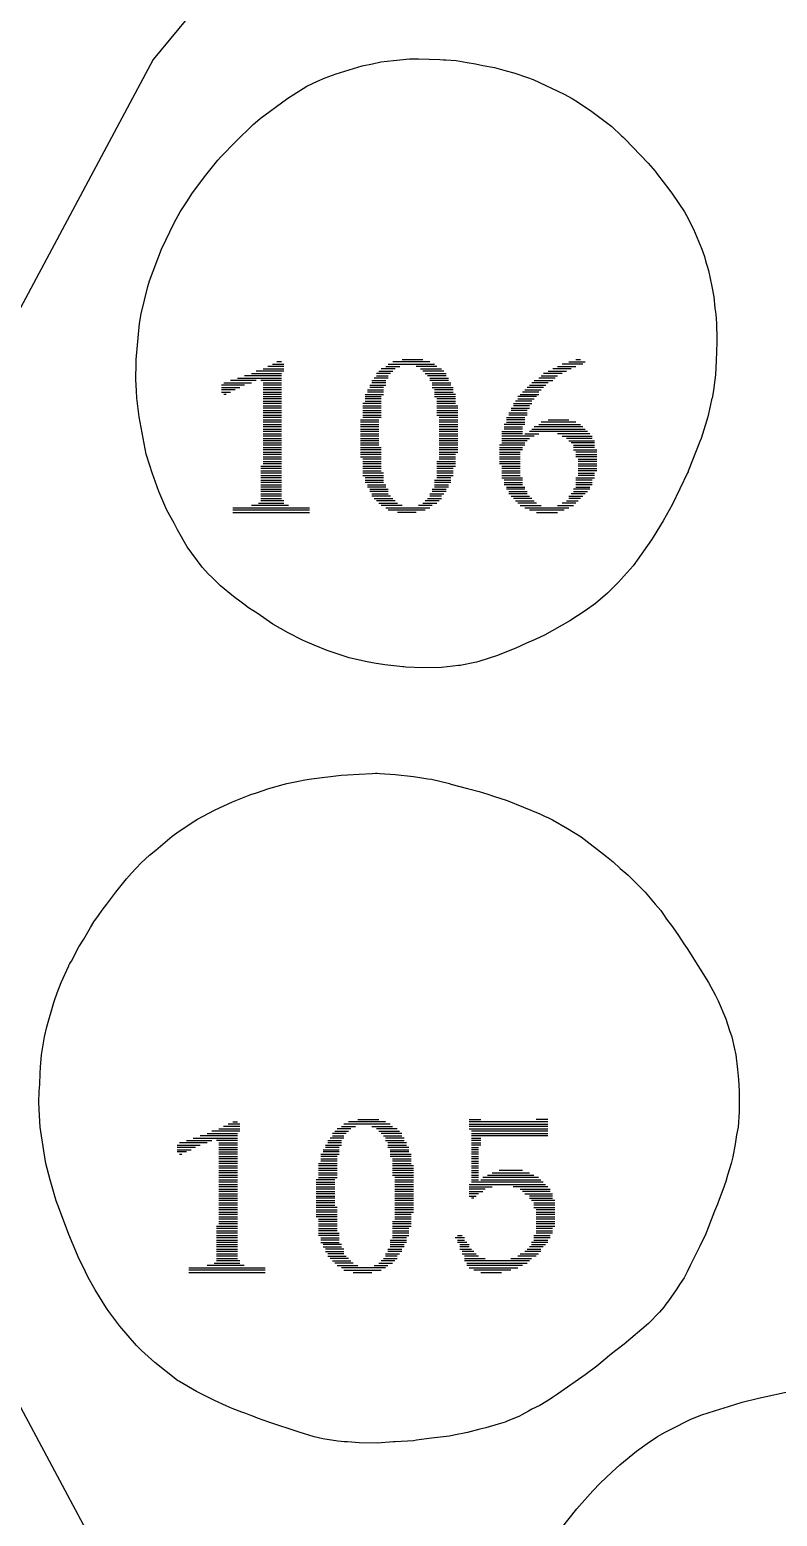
# Model space of a CAD drawing. Header units: metres. Extents: x 4 to 195, y 3 to 197.
# Drawn here: x 42.7 to 75, y 67.8 to 131.9 of the extents above; entities that cross this region are included whole.
import ezdxf

# ---------------------------------------------------------------- set-up
doc = ezdxf.new("R2010")
doc.units = ezdxf.units.M

msp = doc.modelspace()

# ---------------------------------------------------------------- linework, layer by layer
for p, q in [((55.778, 140.026), (48.068, 130.631)), ((48.068, 130.631), (42.339, 119.912)), ((55.959, 130.021), (57.084, 130.369)), ((57.084, 130.369), (57.522, 130.45)), ((57.522, 130.45), (57.887, 130.53)), ((57.887, 130.53), (58.429, 130.6)), ((58.429, 130.6), (59.124, 130.66)), ((59.124, 130.66), (59.507, 130.672)), ((59.507, 130.672), (60.438, 130.636)), ((60.438, 130.636), (60.591, 130.627)), ((60.591, 130.627), (60.698, 130.616)), ((60.698, 130.616), (61.142, 130.593)), ((61.142, 130.593), (61.61, 130.509)), ((61.61, 130.509), (61.966, 130.45)), ((61.966, 130.45), (62.289, 130.383)), ((62.289, 130.383), (62.792, 130.289)), ((62.792, 130.289), (63.295, 130.146)), ((54.701, 129.481), (55.161, 129.695)), ((55.161, 129.695), (55.491, 129.842)), ((55.491, 129.842), (55.959, 130.021)), ((63.295, 130.146), (63.623, 130.061)), ((63.623, 130.061), (64.212, 129.854)), ((64.212, 129.854), (64.457, 129.773)), ((64.457, 129.773), (65.805, 129.133)), ((53.81, 128.917), (53.92, 128.991)), ((53.92, 128.991), (54.109, 129.104)), ((54.109, 129.104), (54.701, 129.481)), ((65.805, 129.133), (66.144, 128.947)), ((52.679, 128.085), (53.81, 128.917)), ((66.144, 128.947), (66.415, 128.775)), ((66.415, 128.775), (66.992, 128.387)), ((66.992, 128.387), (67.857, 127.743)), ((51.618, 127.087), (52.371, 127.827)), ((52.371, 127.827), (52.662, 128.07)), ((52.662, 128.07), (52.679, 128.085)), ((67.857, 127.743), (68.273, 127.338)), ((50.992, 126.45), (51.618, 127.087)), ((68.273, 127.338), (68.338, 127.28)), ((68.338, 127.28), (68.411, 127.21)), ((68.411, 127.21), (69.423, 126.162)), ((50.856, 126.292), (50.992, 126.45)), ((50.331, 125.641), (50.856, 126.292)), ((69.423, 126.162), (69.719, 125.81)), ((69.719, 125.81), (69.83, 125.672)), ((49.732, 124.831), (50.148, 125.4)), ((50.148, 125.4), (50.331, 125.641)), ((69.83, 125.672), (70.313, 125.037)), ((49.228, 124.062), (49.538, 124.541)), ((49.538, 124.541), (49.732, 124.831)), ((70.313, 125.037), (70.473, 124.816)), ((70.473, 124.816), (70.985, 124.062)), ((48.97, 123.586), (49.228, 124.062)), ((70.985, 124.062), (71.075, 123.906)), ((71.075, 123.906), (71.376, 123.313)), ((48.421, 122.456), (48.97, 123.586)), ((71.376, 123.313), (71.737, 122.453)), ((47.901, 121.077), (48.421, 122.456)), ((71.737, 122.453), (71.854, 122.138)), ((71.854, 122.138), (71.901, 121.941)), ((71.901, 121.941), (72.024, 121.525)), ((72.024, 121.525), (72.173, 120.844)), ((47.541, 119.657), (47.831, 120.844)), ((47.831, 120.844), (47.901, 121.077)), ((72.173, 120.844), (72.263, 120.385)), ((72.263, 120.385), (72.306, 119.905)), ((47.475, 119.235), (47.541, 119.657)), ((72.306, 119.905), (72.342, 119.642)), ((72.342, 119.642), (72.375, 119.235)), ((47.322, 117.685), (47.475, 119.235)), ((72.375, 119.235), (72.383, 118.566)), ((72.39, 118.43), (72.359, 117.626)), ((72.383, 118.566), (72.385, 118.506)), ((72.385, 118.506), (72.39, 118.43)), ((47.313, 116.821), (47.324, 117.531)), ((47.324, 117.531), (47.322, 117.685)), ((53.206, 117.482), (53.706, 117.482)), ((53.606, 117.582), (53.406, 117.582)), ((58.206, 117.482), (60.206, 117.482)), ((60.006, 117.582), (58.406, 117.582)), ((58.806, 117.682), (59.706, 117.682)), ((66.606, 117.482), (65.706, 117.482)), ((66.006, 117.582), (66.706, 117.582)), ((66.306, 117.682), (66.506, 117.682)), ((72.359, 117.626), (72.326, 117.028)), ((47.34, 116.335), (47.313, 116.821)), ((51.706, 116.882), (53.606, 116.882)), ((53.606, 116.982), (52.006, 116.982)), ((52.306, 117.082), (53.606, 117.082)), ((53.706, 117.182), (52.506, 117.182)), ((52.806, 117.282), (53.706, 117.282)), ((53.706, 117.382), (53.006, 117.382)), ((58.206, 116.882), (57.606, 116.882)), ((58.306, 117.082), (57.706, 117.082)), ((57.706, 116.982), (58.206, 116.982)), ((57.806, 117.182), (58.406, 117.182)), ((58.506, 117.282), (57.906, 117.282)), ((58.106, 117.382), (58.706, 117.382)), ((60.306, 117.382), (59.406, 117.382)), ((59.606, 117.282), (60.506, 117.282)), ((60.606, 117.182), (59.706, 117.182)), ((59.806, 117.082), (60.706, 117.082)), ((60.706, 116.982), (59.906, 116.982)), ((60.006, 116.882), (60.806, 116.882)), ((65.406, 116.882), (64.706, 116.882)), ((64.806, 116.982), (65.506, 116.982)), ((65.706, 117.082), (64.906, 117.082)), ((65.106, 117.182), (65.906, 117.182)), ((66.106, 117.282), (65.306, 117.282)), ((65.506, 117.382), (66.306, 117.382)), ((72.326, 117.028), (72.266, 116.596)), ((47.352, 116.017), (47.34, 116.335)), ((52.006, 116.582), (51.006, 116.582)), ((51.006, 116.482), (51.806, 116.482)), ((51.606, 116.382), (51.006, 116.382)), ((51.006, 116.282), (51.406, 116.282)), ((51.106, 116.682), (52.306, 116.682)), ((51.206, 116.182), (51.106, 116.182)), ((52.506, 116.782), (51.406, 116.782)), ((53.606, 116.782), (52.706, 116.782)), ((52.806, 116.682), (53.606, 116.682)), ((53.606, 116.582), (52.806, 116.582)), ((52.806, 116.482), (53.606, 116.482)), ((53.606, 116.382), (52.806, 116.382)), ((52.806, 116.282), (53.606, 116.282)), ((53.606, 116.182), (52.806, 116.182)), ((57.206, 116.182), (58.006, 116.182)), ((57.306, 116.382), (58.006, 116.382)), ((58.006, 116.282), (57.306, 116.282)), ((57.406, 116.582), (58.106, 116.582)), ((58.006, 116.482), (57.406, 116.482)), ((57.506, 116.782), (58.106, 116.782)), ((58.106, 116.682), (57.506, 116.682)), ((60.806, 116.782), (60.006, 116.782)), ((60.106, 116.682), (60.906, 116.682)), ((60.906, 116.582), (60.106, 116.582)), ((60.106, 116.482), (61.006, 116.482)), ((61.006, 116.382), (60.206, 116.382)), ((60.206, 116.282), (61.006, 116.282)), ((61.106, 116.182), (60.206, 116.182)), ((63.906, 116.182), (64.706, 116.182)), ((64.706, 116.282), (64.006, 116.282)), ((64.106, 116.382), (64.806, 116.382)), ((64.906, 116.482), (64.206, 116.482)), ((64.306, 116.582), (65.006, 116.582)), ((65.106, 116.682), (64.406, 116.682)), ((64.506, 116.782), (65.306, 116.782)), ((72.238, 116.355), (72.179, 116.017)), ((72.266, 116.596), (72.238, 116.355)), ((47.458, 115.212), (47.352, 116.017)), ((52.806, 116.082), (53.606, 116.082)), ((53.606, 115.982), (52.806, 115.982)), ((52.806, 115.882), (53.606, 115.882)), ((53.606, 115.782), (52.806, 115.782)), ((52.806, 115.682), (53.606, 115.682)), ((53.606, 115.582), (52.806, 115.582)), ((57.906, 115.782), (57.106, 115.782)), ((57.106, 115.682), (57.906, 115.682)), ((57.906, 115.582), (57.106, 115.582)), ((57.206, 116.082), (57.906, 116.082)), ((57.906, 115.982), (57.206, 115.982)), ((57.206, 115.882), (57.906, 115.882)), ((60.206, 116.082), (61.106, 116.082)), ((61.106, 115.982), (60.306, 115.982)), ((60.306, 115.882), (61.106, 115.882)), ((61.106, 115.782), (60.306, 115.782)), ((60.306, 115.682), (61.206, 115.682)), ((61.206, 115.582), (60.306, 115.582)), ((63.506, 115.582), (64.306, 115.582)), ((63.606, 115.782), (64.406, 115.782)), ((64.306, 115.682), (63.606, 115.682)), ((64.406, 115.882), (63.706, 115.882)), ((64.606, 116.082), (63.806, 116.082)), ((63.806, 115.982), (64.506, 115.982)), ((72.099, 115.669), (71.994, 115.212)), ((72.17, 116.017), (72.099, 115.669)), ((72.179, 116.017), (72.17, 116.017)), ((47.765, 113.603), (47.458, 115.212)), ((52.806, 115.482), (53.606, 115.482)), ((53.606, 115.382), (52.806, 115.382)), ((52.806, 115.282), (53.606, 115.282)), ((53.606, 115.182), (52.806, 115.182)), ((52.806, 115.082), (53.606, 115.082)), ((53.606, 114.982), (52.806, 114.982)), ((52.806, 114.882), (53.606, 114.882)), ((57.006, 115.082), (57.806, 115.082)), ((57.806, 114.982), (57.006, 114.982)), ((57.006, 114.882), (57.806, 114.882)), ((57.106, 115.482), (57.906, 115.482)), ((57.906, 115.382), (57.106, 115.382)), ((57.106, 115.282), (57.906, 115.282)), ((57.906, 115.182), (57.106, 115.182)), ((60.306, 115.482), (61.206, 115.482)), ((61.206, 115.382), (60.306, 115.382)), ((60.306, 115.282), (61.206, 115.282)), ((61.206, 115.182), (60.406, 115.182)), ((60.406, 115.082), (61.206, 115.082)), ((61.206, 114.982), (60.406, 114.982)), ((60.406, 114.882), (61.206, 114.882)), ((64.106, 114.882), (63.206, 114.882)), ((63.306, 115.182), (64.106, 115.182)), ((64.106, 115.082), (63.306, 115.082)), ((63.306, 114.982), (64.106, 114.982)), ((63.406, 115.382), (64.206, 115.382)), ((64.206, 115.282), (63.406, 115.282)), ((64.206, 115.482), (63.506, 115.482)), ((64.706, 114.882), (66.506, 114.882)), ((66.306, 114.982), (64.806, 114.982)), ((65.106, 115.082), (66.006, 115.082)), ((71.994, 115.212), (71.712, 114.274)), ((53.606, 114.782), (52.806, 114.782)), ((52.806, 114.682), (53.606, 114.682)), ((53.606, 114.582), (52.806, 114.582)), ((52.806, 114.482), (53.606, 114.482)), ((53.606, 114.382), (52.806, 114.382)), ((52.806, 114.282), (53.606, 114.282)), ((57.806, 114.782), (57.006, 114.782)), ((57.006, 114.682), (57.806, 114.682)), ((57.806, 114.582), (57.006, 114.582)), ((57.006, 114.482), (57.806, 114.482)), ((57.806, 114.382), (57.006, 114.382)), ((57.006, 114.282), (57.806, 114.282)), ((61.206, 114.782), (60.406, 114.782)), ((60.406, 114.682), (61.206, 114.682)), ((61.206, 114.582), (60.406, 114.582)), ((60.406, 114.482), (61.206, 114.482)), ((61.206, 114.382), (60.406, 114.382)), ((60.406, 114.282), (61.206, 114.282)), ((63.106, 114.582), (64.006, 114.582)), ((64.006, 114.482), (63.106, 114.482)), ((64.506, 114.382), (63.106, 114.382)), ((63.106, 114.282), (64.306, 114.282)), ((63.206, 114.782), (64.006, 114.782)), ((64.006, 114.682), (63.206, 114.682)), ((64.106, 114.482), (64.706, 114.482)), ((66.806, 114.582), (64.306, 114.582)), ((64.406, 114.682), (66.706, 114.682)), ((66.606, 114.782), (64.506, 114.782)), ((66.906, 114.482), (65.506, 114.482)), ((65.706, 114.382), (67.006, 114.382)), ((67.006, 114.282), (65.906, 114.282)), ((71.712, 114.274), (71.655, 114.14)), ((47.926, 113.108), (47.765, 113.603)), ((53.606, 114.182), (52.806, 114.182)), ((52.806, 114.082), (53.606, 114.082)), ((53.606, 113.982), (52.806, 113.982)), ((52.806, 113.882), (53.606, 113.882)), ((53.606, 113.782), (52.806, 113.782)), ((52.806, 113.682), (53.606, 113.682)), ((53.606, 113.582), (52.806, 113.582)), ((57.806, 114.182), (57.006, 114.182)), ((57.006, 114.082), (57.806, 114.082)), ((57.806, 113.982), (57.006, 113.982)), ((57.006, 113.882), (57.906, 113.882)), ((57.906, 113.782), (57.006, 113.782)), ((57.006, 113.682), (57.906, 113.682)), ((57.906, 113.582), (57.006, 113.582)), ((61.206, 114.182), (60.406, 114.182)), ((60.406, 114.082), (61.206, 114.082)), ((61.206, 113.982), (60.406, 113.982)), ((60.406, 113.882), (61.206, 113.882)), ((61.206, 113.782), (60.406, 113.782)), ((60.406, 113.682), (61.206, 113.682)), ((61.106, 113.582), (60.406, 113.582)), ((64.106, 113.982), (63.006, 113.982)), ((63.006, 113.882), (64.006, 113.882)), ((64.006, 113.782), (63.006, 113.782)), ((63.006, 113.682), (63.906, 113.682)), ((63.906, 113.582), (63.006, 113.582)), ((64.206, 114.182), (63.106, 114.182)), ((63.106, 114.082), (64.106, 114.082)), ((66.006, 114.182), (67.106, 114.182)), ((67.106, 114.082), (66.106, 114.082)), ((66.206, 113.982), (67.106, 113.982)), ((67.106, 113.882), (66.206, 113.882)), ((66.206, 113.782), (67.206, 113.782)), ((67.206, 113.682), (66.306, 113.682)), ((66.306, 113.582), (67.206, 113.582)), ((71.655, 114.14), (71.156, 112.859)), ((48.022, 112.799), (47.926, 113.108)), ((52.706, 113.082), (53.606, 113.082)), ((53.606, 112.982), (52.706, 112.982)), ((52.806, 113.482), (53.606, 113.482)), ((53.606, 113.382), (52.806, 113.382)), ((52.806, 113.282), (53.606, 113.282)), ((53.606, 113.182), (52.806, 113.182)), ((57.006, 113.482), (57.906, 113.482)), ((57.906, 113.382), (57.106, 113.382)), ((57.106, 113.282), (57.906, 113.282)), ((57.906, 113.182), (57.106, 113.182)), ((57.106, 113.082), (57.906, 113.082)), ((57.906, 112.982), (57.106, 112.982)), ((60.306, 113.282), (61.106, 113.282)), ((61.106, 113.182), (60.306, 113.182)), ((60.306, 113.082), (61.106, 113.082)), ((61.006, 112.982), (60.306, 112.982)), ((60.406, 113.482), (61.106, 113.482)), ((61.106, 113.382), (60.406, 113.382)), ((63.006, 113.482), (63.906, 113.482)), ((63.906, 113.382), (63.006, 113.382)), ((63.006, 113.282), (63.906, 113.282)), ((63.906, 113.182), (63.006, 113.182)), ((63.106, 113.082), (63.906, 113.082)), ((63.906, 112.982), (63.106, 112.982)), ((67.206, 113.482), (66.306, 113.482)), ((66.406, 113.382), (67.206, 113.382)), ((67.206, 113.282), (66.406, 113.282)), ((66.406, 113.182), (67.206, 113.182)), ((67.206, 113.082), (66.406, 113.082)), ((66.406, 112.982), (67.206, 112.982)), ((48.308, 111.994), (48.022, 112.799)), ((52.706, 112.882), (53.606, 112.882)), ((53.606, 112.782), (52.706, 112.782)), ((52.706, 112.682), (53.606, 112.682)), ((53.606, 112.582), (52.706, 112.582)), ((52.706, 112.482), (53.606, 112.482)), ((53.606, 112.382), (52.706, 112.382)), ((57.106, 112.882), (57.906, 112.882)), ((58.006, 112.782), (57.106, 112.782)), ((57.106, 112.682), (58.006, 112.682)), ((58.006, 112.582), (57.206, 112.582)), ((57.206, 112.482), (58.006, 112.482)), ((58.006, 112.382), (57.206, 112.382)), ((60.206, 112.482), (60.906, 112.482)), ((60.906, 112.382), (60.206, 112.382)), ((60.306, 112.882), (61.006, 112.882)), ((61.006, 112.782), (60.306, 112.782)), ((60.306, 112.682), (61.006, 112.682)), ((60.906, 112.582), (60.306, 112.582)), ((63.106, 112.882), (63.906, 112.882)), ((63.906, 112.782), (63.106, 112.782)), ((63.106, 112.682), (63.906, 112.682)), ((63.106, 112.582), (64.006, 112.582)), ((64.006, 112.482), (63.206, 112.482)), ((63.206, 112.382), (64.006, 112.382)), ((66.306, 112.582), (67.106, 112.582)), ((67.006, 112.482), (66.306, 112.482)), ((66.306, 112.382), (67.006, 112.382)), ((67.206, 112.882), (66.406, 112.882)), ((66.406, 112.782), (67.106, 112.782)), ((67.106, 112.682), (66.406, 112.682)), ((71.127, 112.789), (70.457, 111.41)), ((71.148, 112.836), (71.127, 112.789)), ((71.156, 112.859), (71.148, 112.836)), ((48.657, 111.189), (48.308, 111.994)), ((52.706, 112.282), (53.606, 112.282)), ((53.606, 112.182), (52.706, 112.182)), ((52.706, 112.082), (53.606, 112.082)), ((53.606, 111.982), (52.706, 111.982)), ((52.706, 111.882), (53.606, 111.882)), ((53.606, 111.782), (52.706, 111.782)), ((52.706, 111.682), (53.606, 111.682)), ((57.306, 112.282), (58.106, 112.282)), ((58.106, 112.182), (57.306, 112.182)), ((57.406, 112.082), (58.206, 112.082)), ((58.206, 111.982), (57.406, 111.982)), ((57.506, 111.882), (58.206, 111.882)), ((58.306, 111.782), (57.506, 111.782)), ((57.606, 111.682), (58.406, 111.682)), ((59.906, 111.682), (60.506, 111.682)), ((60.006, 111.882), (60.606, 111.882)), ((60.506, 111.782), (60.006, 111.782)), ((60.106, 112.082), (60.706, 112.082)), ((60.706, 111.982), (60.106, 111.982)), ((60.206, 112.282), (60.806, 112.282)), ((60.806, 112.182), (60.206, 112.182)), ((64.006, 112.282), (63.206, 112.282)), ((63.306, 112.182), (64.106, 112.182)), ((64.106, 112.082), (63.306, 112.082)), ((63.406, 111.982), (64.206, 111.982)), ((64.206, 111.882), (63.406, 111.882)), ((63.506, 111.782), (64.306, 111.782)), ((64.406, 111.682), (63.606, 111.682)), ((66.006, 111.782), (66.606, 111.782)), ((66.506, 111.682), (66.006, 111.682)), ((66.706, 111.882), (66.106, 111.882)), ((66.906, 112.082), (66.206, 112.082)), ((66.206, 111.982), (66.806, 111.982)), ((67.006, 112.282), (66.306, 112.282)), ((66.306, 112.182), (66.906, 112.182)), ((48.969, 110.617), (48.657, 111.189)), ((51.506, 111.282), (54.806, 111.282)), ((54.806, 111.182), (51.506, 111.182)), ((51.506, 111.082), (54.806, 111.082)), ((53.906, 111.382), (52.306, 111.382)), ((52.606, 111.482), (53.706, 111.482)), ((53.706, 111.582), (52.706, 111.582)), ((58.506, 111.582), (57.706, 111.582)), ((57.806, 111.482), (58.606, 111.482)), ((58.806, 111.382), (57.906, 111.382)), ((58.106, 111.282), (60.006, 111.282)), ((59.806, 111.182), (58.206, 111.182)), ((59.406, 111.082), (58.606, 111.082)), ((60.106, 111.382), (59.506, 111.382)), ((59.706, 111.482), (60.306, 111.482)), ((60.406, 111.582), (59.806, 111.582)), ((63.706, 111.582), (64.506, 111.582)), ((64.606, 111.482), (63.806, 111.482)), ((63.906, 111.382), (64.806, 111.382)), ((64.106, 111.282), (66.006, 111.282)), ((65.806, 111.182), (64.306, 111.182)), ((64.606, 111.082), (65.506, 111.082)), ((65.506, 111.382), (66.206, 111.382)), ((66.306, 111.482), (65.706, 111.482)), ((65.906, 111.582), (66.406, 111.582)), ((70.457, 111.41), (70.075, 110.725)), ((49.114, 110.331), (48.969, 110.617)), ((70.075, 110.725), (69.639, 110.019)), ((49.523, 109.595), (49.114, 110.331)), ((69.561, 109.896), (68.782, 108.776)), ((69.639, 110.019), (69.561, 109.896)), ((50.179, 108.722), (49.523, 109.595)), ((50.453, 108.422), (50.179, 108.722)), ((68.782, 108.776), (68.26, 108.197)), ((50.591, 108.295), (50.453, 108.422)), ((50.971, 107.914), (50.591, 108.295)), ((51.536, 107.455), (50.971, 107.914)), ((68.125, 108.053), (67.676, 107.602)), ((68.26, 108.197), (68.125, 108.053)), ((51.857, 107.208), (51.536, 107.455)), ((51.975, 107.121), (51.857, 107.208)), ((67.676, 107.602), (67.153, 107.158)), ((52.171, 106.967), (51.975, 107.121)), ((52.548, 106.737), (52.171, 106.967)), ((53.233, 106.264), (52.548, 106.737)), ((66.707, 106.84), (66.043, 106.402)), ((67.153, 107.158), (66.707, 106.84)), ((53.887, 105.887), (53.233, 106.264)), ((54.506, 105.565), (53.887, 105.887)), ((66.043, 106.402), (64.951, 105.79)), ((54.633, 105.509), (54.506, 105.565)), ((55.013, 105.356), (54.633, 105.509)), ((55.57, 105.118), (55.013, 105.356)), ((64.168, 105.438), (63.712, 105.222)), ((64.543, 105.6), (64.168, 105.438)), ((64.951, 105.79), (64.543, 105.6)), ((56.528, 104.812), (55.57, 105.118)), ((57.232, 104.652), (56.528, 104.812)), ((57.593, 104.576), (57.232, 104.652)), ((62.017, 104.619), (61.317, 104.48)), ((62.121, 104.647), (62.017, 104.619)), ((62.917, 104.909), (62.121, 104.647)), ((63.523, 105.152), (62.917, 104.909)), ((63.712, 105.222), (63.523, 105.152)), ((58.057, 104.5), (57.593, 104.576)), ((58.833, 104.417), (58.057, 104.5)), ((58.878, 104.413), (58.833, 104.417)), ((58.961, 104.412), (58.878, 104.413)), ((59.695, 104.373), (58.961, 104.412)), ((60.509, 104.389), (59.695, 104.373)), ((61.239, 104.473), (60.509, 104.389)), ((61.317, 104.48), (61.239, 104.473)), ((53.829, 99.377), (54.329, 99.482)), ((54.329, 99.482), (54.609, 99.536)), ((54.609, 99.536), (54.889, 99.583)), ((54.889, 99.583), (56.17, 99.743)), ((56.17, 99.743), (56.45, 99.751)), ((56.45, 99.751), (56.95, 99.79)), ((56.95, 99.79), (57.51, 99.814)), ((57.51, 99.814), (57.657, 99.823)), ((57.657, 99.823), (57.731, 99.824)), ((57.731, 99.824), (57.842, 99.82)), ((57.842, 99.82), (58.511, 99.778)), ((58.511, 99.778), (59.292, 99.69)), ((59.292, 99.69), (59.571, 99.637)), ((59.571, 99.637), (59.916, 99.582)), ((59.916, 99.582), (60.072, 99.57)), ((60.072, 99.57), (60.853, 99.378)), ((51.487, 98.597), (52.283, 98.911)), ((52.283, 98.911), (52.519, 98.986)), ((52.519, 98.986), (53.048, 99.173)), ((53.048, 99.173), (53.669, 99.339)), ((53.669, 99.339), (53.829, 99.377)), ((60.853, 99.378), (60.909, 99.36)), ((60.909, 99.36), (61.633, 99.175)), ((61.633, 99.175), (62.134, 99.036)), ((62.134, 99.036), (62.507, 98.918)), ((62.507, 98.918), (62.749, 98.831)), ((62.749, 98.831), (63.338, 98.647)), ((49.978, 97.849), (50.707, 98.231)), ((50.707, 98.231), (51.487, 98.597)), ((63.338, 98.647), (64.755, 98.072)), ((49.079, 97.252), (49.742, 97.702)), ((49.742, 97.702), (49.978, 97.849)), ((64.755, 98.072), (64.948, 97.974)), ((64.948, 97.974), (65.121, 97.897)), ((65.121, 97.897), (65.295, 97.813)), ((65.295, 97.813), (65.95, 97.437)), ((48.179, 96.509), (48.882, 97.109)), ((48.882, 97.109), (49.079, 97.252)), ((65.95, 97.437), (66.537, 97.077)), ((66.537, 97.077), (67.633, 96.236)), ((47.544, 95.964), (47.911, 96.288)), ((47.911, 96.288), (48.179, 96.509)), ((47.127, 95.518), (47.334, 95.734)), ((47.334, 95.734), (47.544, 95.964)), ((67.633, 96.236), (67.908, 96)), ((67.908, 96), (68.221, 95.713)), ((68.221, 95.713), (68.546, 95.434)), ((46.447, 94.693), (46.905, 95.267)), ((46.905, 95.267), (47.127, 95.518)), ((68.546, 95.434), (69.086, 94.896)), ((46.064, 94.172), (46.447, 94.693)), ((69.086, 94.896), (69.298, 94.692)), ((69.298, 94.692), (69.728, 94.177)), ((45.5, 93.41), (45.698, 93.692)), ((45.698, 93.692), (45.862, 93.917)), ((45.862, 93.917), (46.064, 94.172)), ((69.728, 94.177), (69.967, 93.901)), ((69.967, 93.901), (70.09, 93.731)), ((70.09, 93.731), (70.219, 93.524)), ((45.065, 92.671), (45.357, 93.172)), ((45.357, 93.172), (45.5, 93.41)), ((70.219, 93.524), (70.472, 93.202)), ((70.472, 93.202), (70.732, 92.819)), ((44.858, 92.327), (45.065, 92.671)), ((70.732, 92.819), (70.958, 92.468)), ((70.958, 92.468), (71.106, 92.256)), ((44.534, 91.712), (44.858, 92.327)), ((71.106, 92.256), (72.024, 90.789)), ((44.097, 90.789), (44.423, 91.519)), ((44.423, 91.519), (44.445, 91.567)), ((44.445, 91.567), (44.461, 91.597)), ((44.461, 91.597), (44.467, 91.608)), ((44.467, 91.608), (44.534, 91.712)), ((43.924, 90.347), (44.097, 90.789)), ((72.024, 90.789), (72.318, 90.254)), ((43.472, 88.878), (43.771, 89.924)), ((43.771, 89.924), (43.801, 90.019)), ((43.801, 90.019), (43.924, 90.347)), ((72.318, 90.254), (72.438, 90.002)), ((72.438, 90.002), (72.77, 89.228)), ((72.77, 89.228), (72.93, 88.727)), ((43.375, 88.447), (43.472, 88.878)), ((72.93, 88.727), (73.028, 88.447)), ((43.246, 87.667), (43.375, 88.447)), ((73.028, 88.447), (73.133, 87.982)), ((73.133, 87.982), (73.214, 87.667)), ((43.198, 87.137), (43.246, 87.667)), ((73.214, 87.667), (73.285, 87.037)), ((43.179, 86.385), (43.188, 86.886)), ((43.188, 86.886), (43.198, 87.137)), ((73.285, 87.037), (73.326, 86.607)), ((43.134, 85.616), (43.146, 86.106)), ((43.146, 86.106), (43.179, 86.385)), ((73.326, 86.607), (73.353, 86.106)), ((73.353, 86.106), (73.353, 85.325)), ((43.152, 85.053), (43.134, 85.616)), ((43.183, 84.545), (43.152, 85.053)), ((51.496, 84.777), (51.696, 84.777)), ((58.096, 84.777), (56.496, 84.777)), ((56.896, 84.877), (57.796, 84.877)), ((61.696, 84.877), (62.196, 84.877)), ((65.096, 84.777), (61.696, 84.777)), ((65.096, 84.877), (64.596, 84.877)), ((73.35, 85.214), (73.306, 84.545)), ((73.353, 85.325), (73.35, 85.214)), ((43.339, 83.529), (43.183, 84.545)), ((49.796, 84.077), (51.696, 84.077)), ((51.696, 84.177), (50.096, 84.177)), ((50.396, 84.277), (51.696, 84.277)), ((51.796, 84.377), (50.596, 84.377)), ((50.896, 84.477), (51.796, 84.477)), ((51.796, 84.577), (51.096, 84.577)), ((51.796, 84.677), (51.296, 84.677)), ((56.296, 84.077), (55.696, 84.077)), ((56.396, 84.277), (55.796, 84.277)), ((55.796, 84.177), (56.296, 84.177)), ((55.896, 84.377), (56.496, 84.377)), ((56.596, 84.477), (55.996, 84.477)), ((56.196, 84.577), (56.796, 84.577)), ((58.296, 84.677), (56.296, 84.677)), ((57.496, 84.577), (58.396, 84.577)), ((58.596, 84.477), (57.696, 84.477)), ((57.796, 84.377), (58.696, 84.377)), ((58.796, 84.277), (57.896, 84.277)), ((57.996, 84.177), (58.796, 84.177)), ((58.896, 84.077), (58.096, 84.077)), ((61.696, 84.677), (65.096, 84.677)), ((65.096, 84.577), (61.696, 84.577)), ((61.696, 84.477), (65.096, 84.477)), ((65.096, 84.377), (61.796, 84.377)), ((61.796, 84.277), (65.096, 84.277)), ((65.096, 84.177), (61.796, 84.177)), ((61.796, 84.077), (62.196, 84.077)), ((73.239, 84.223), (73.178, 83.817)), ((73.306, 84.545), (73.239, 84.223)), ((43.432, 82.984), (43.339, 83.529)), ((49.096, 83.777), (50.096, 83.777)), ((49.896, 83.677), (49.096, 83.677)), ((49.096, 83.577), (49.696, 83.577)), ((49.496, 83.477), (49.096, 83.477)), ((50.396, 83.877), (49.196, 83.877)), ((49.496, 83.977), (50.596, 83.977)), ((51.696, 83.977), (50.796, 83.977)), ((50.896, 83.877), (51.696, 83.877)), ((51.696, 83.777), (50.896, 83.777)), ((50.896, 83.677), (51.696, 83.677)), ((51.696, 83.577), (50.896, 83.577)), ((50.896, 83.477), (51.696, 83.477)), ((55.396, 83.577), (56.096, 83.577)), ((56.096, 83.477), (55.396, 83.477)), ((55.496, 83.777), (56.196, 83.777)), ((56.096, 83.677), (55.496, 83.677)), ((55.596, 83.977), (56.196, 83.977)), ((56.196, 83.877), (55.596, 83.877)), ((58.096, 83.977), (58.896, 83.977)), ((58.996, 83.877), (58.196, 83.877)), ((58.196, 83.777), (58.996, 83.777)), ((59.096, 83.677), (58.196, 83.677)), ((58.296, 83.577), (59.096, 83.577)), ((59.096, 83.477), (58.296, 83.477)), ((62.196, 83.977), (61.796, 83.977)), ((61.796, 83.877), (62.196, 83.877)), ((62.196, 83.777), (61.796, 83.777)), ((61.796, 83.677), (62.096, 83.677)), ((62.096, 83.577), (61.796, 83.577)), ((61.796, 83.477), (62.096, 83.477)), ((73.178, 83.817), (73.072, 83.263)), ((43.612, 82.275), (43.432, 82.984)), ((49.196, 83.377), (49.296, 83.377)), ((51.696, 83.377), (50.896, 83.377)), ((50.896, 83.277), (51.696, 83.277)), ((51.696, 83.177), (50.896, 83.177)), ((50.896, 83.077), (51.696, 83.077)), ((51.696, 82.977), (50.896, 82.977)), ((50.896, 82.877), (51.696, 82.877)), ((55.196, 82.977), (55.996, 82.977)), ((55.996, 82.877), (55.196, 82.877)), ((55.296, 83.377), (56.096, 83.377)), ((55.996, 83.277), (55.296, 83.277)), ((55.296, 83.177), (55.996, 83.177)), ((55.996, 83.077), (55.296, 83.077)), ((58.296, 83.377), (59.196, 83.377)), ((59.196, 83.277), (58.296, 83.277)), ((58.396, 83.177), (59.196, 83.177)), ((59.196, 83.077), (58.396, 83.077)), ((58.396, 82.977), (59.196, 82.977)), ((59.296, 82.877), (58.396, 82.877)), ((62.096, 83.377), (61.796, 83.377)), ((61.796, 83.277), (62.096, 83.277)), ((62.096, 83.177), (61.796, 83.177)), ((61.796, 83.077), (62.096, 83.077)), ((62.096, 82.977), (61.796, 82.977)), ((61.796, 82.877), (62.096, 82.877)), ((73.01, 82.984), (72.847, 82.483)), ((73.072, 83.263), (73.01, 82.984)), ((43.88, 81.373), (43.612, 82.275)), ((51.696, 82.777), (50.896, 82.777)), ((50.896, 82.677), (51.696, 82.677)), ((51.696, 82.577), (50.896, 82.577)), ((50.896, 82.477), (51.696, 82.477)), ((51.696, 82.377), (50.896, 82.377)), ((50.896, 82.277), (51.696, 82.277)), ((51.696, 82.177), (50.896, 82.177)), ((55.896, 82.277), (55.096, 82.277)), ((55.096, 82.177), (55.896, 82.177)), ((55.196, 82.777), (55.996, 82.777)), ((55.996, 82.677), (55.196, 82.677)), ((55.196, 82.577), (55.996, 82.577)), ((55.996, 82.477), (55.196, 82.477)), ((55.196, 82.377), (55.996, 82.377)), ((58.396, 82.777), (59.296, 82.777)), ((59.296, 82.677), (58.396, 82.677)), ((59.296, 82.577), (58.396, 82.577)), ((58.396, 82.477), (59.296, 82.477)), ((59.296, 82.377), (58.496, 82.377)), ((58.496, 82.277), (59.296, 82.277)), ((59.296, 82.177), (58.496, 82.177)), ((62.096, 82.777), (61.796, 82.777)), ((61.796, 82.677), (62.096, 82.677)), ((62.096, 82.577), (61.796, 82.577)), ((61.796, 82.477), (62.096, 82.477)), ((62.096, 82.377), (61.796, 82.377)), ((61.796, 82.277), (62.096, 82.277)), ((64.896, 82.177), (61.796, 82.177)), ((62.196, 82.277), (64.796, 82.277)), ((64.696, 82.377), (62.296, 82.377)), ((62.496, 82.477), (64.496, 82.477)), ((62.696, 82.577), (64.296, 82.577)), ((63.996, 82.677), (62.996, 82.677)), ((72.775, 82.203), (72.643, 81.848)), ((72.847, 82.483), (72.775, 82.203)), ((50.896, 82.077), (51.696, 82.077)), ((51.696, 81.977), (50.896, 81.977)), ((50.896, 81.877), (51.696, 81.877)), ((51.696, 81.777), (50.896, 81.777)), ((50.896, 81.677), (51.696, 81.677)), ((51.696, 81.577), (50.896, 81.577)), ((55.896, 82.077), (55.096, 82.077)), ((55.096, 81.977), (55.896, 81.977)), ((55.896, 81.877), (55.096, 81.877)), ((55.096, 81.777), (55.896, 81.777)), ((55.896, 81.677), (55.096, 81.677)), ((55.096, 81.577), (55.896, 81.577)), ((58.496, 82.077), (59.296, 82.077)), ((59.296, 81.977), (58.496, 81.977)), ((58.496, 81.877), (59.296, 81.877)), ((59.296, 81.777), (58.496, 81.777)), ((58.496, 81.677), (59.296, 81.677)), ((59.296, 81.577), (58.496, 81.577)), ((61.696, 82.077), (64.996, 82.077)), ((61.696, 81.977), (62.696, 81.977)), ((62.396, 81.877), (61.696, 81.877)), ((61.696, 81.777), (62.296, 81.777)), ((62.096, 81.677), (61.696, 81.677)), ((61.696, 81.577), (61.996, 81.577)), ((65.096, 81.977), (63.596, 81.977)), ((63.896, 81.877), (65.196, 81.877)), ((65.196, 81.777), (63.996, 81.777)), ((64.096, 81.677), (65.296, 81.677)), ((65.296, 81.577), (64.296, 81.577)), ((72.643, 81.848), (72.491, 81.423)), ((44.017, 80.991), (43.88, 81.373)), ((44.421, 79.909), (44.017, 80.991)), ((50.896, 81.477), (51.696, 81.477)), ((51.696, 81.377), (50.896, 81.377)), ((50.896, 81.277), (51.696, 81.277)), ((51.696, 81.177), (50.896, 81.177)), ((50.896, 81.077), (51.696, 81.077)), ((51.696, 80.977), (50.896, 80.977)), ((50.896, 80.877), (51.696, 80.877)), ((55.896, 81.477), (55.096, 81.477)), ((55.096, 81.377), (55.896, 81.377)), ((55.896, 81.277), (55.096, 81.277)), ((55.096, 81.177), (55.896, 81.177)), ((55.996, 81.077), (55.096, 81.077)), ((55.096, 80.977), (55.996, 80.977)), ((55.996, 80.877), (55.096, 80.877)), ((58.496, 81.477), (59.296, 81.477)), ((59.296, 81.377), (58.496, 81.377)), ((58.496, 81.277), (59.296, 81.277)), ((59.296, 81.177), (58.496, 81.177)), ((58.496, 81.077), (59.296, 81.077)), ((59.296, 80.977), (58.496, 80.977)), ((58.496, 80.877), (59.296, 80.877)), ((61.896, 81.477), (61.796, 81.477)), ((64.296, 81.477), (65.296, 81.477)), ((65.396, 81.377), (64.396, 81.377)), ((64.496, 81.277), (65.396, 81.277)), ((65.396, 81.177), (64.496, 81.177)), ((64.496, 81.077), (65.396, 81.077)), ((65.396, 80.977), (64.596, 80.977)), ((64.596, 80.877), (65.396, 80.877)), ((72.29, 80.922), (71.882, 79.877)), ((72.415, 81.219), (72.29, 80.922)), ((72.491, 81.423), (72.415, 81.219)), ((50.796, 80.277), (51.696, 80.277)), ((51.696, 80.777), (50.896, 80.777)), ((50.896, 80.677), (51.696, 80.677)), ((51.696, 80.577), (50.896, 80.577)), ((50.896, 80.477), (51.696, 80.477)), ((51.696, 80.377), (50.896, 80.377)), ((55.096, 80.777), (55.996, 80.777)), ((55.996, 80.677), (55.096, 80.677)), ((55.196, 80.577), (55.996, 80.577)), ((55.996, 80.477), (55.196, 80.477)), ((55.196, 80.377), (55.996, 80.377)), ((55.996, 80.277), (55.196, 80.277)), ((58.396, 80.477), (59.196, 80.477)), ((59.196, 80.377), (58.396, 80.377)), ((58.396, 80.277), (59.196, 80.277)), ((59.196, 80.777), (58.496, 80.777)), ((58.496, 80.677), (59.196, 80.677)), ((59.196, 80.577), (58.496, 80.577)), ((65.396, 80.777), (64.596, 80.777)), ((64.596, 80.677), (65.396, 80.677)), ((65.396, 80.577), (64.596, 80.577)), ((64.596, 80.477), (65.396, 80.477)), ((65.396, 80.377), (64.596, 80.377)), ((64.596, 80.277), (65.396, 80.277)), ((44.791, 79.018), (44.421, 79.909)), ((51.696, 80.177), (50.796, 80.177)), ((50.796, 80.077), (51.696, 80.077)), ((51.696, 79.977), (50.796, 79.977)), ((50.796, 79.877), (51.696, 79.877)), ((51.696, 79.777), (50.796, 79.777)), ((50.796, 79.677), (51.696, 79.677)), ((51.696, 79.577), (50.796, 79.577)), ((55.196, 80.177), (55.996, 80.177)), ((55.996, 80.077), (55.196, 80.077)), ((55.196, 79.977), (56.096, 79.977)), ((56.096, 79.877), (55.196, 79.877)), ((55.296, 79.777), (56.096, 79.777)), ((56.096, 79.677), (55.296, 79.677)), ((55.296, 79.577), (56.096, 79.577)), ((58.296, 79.677), (58.996, 79.677)), ((58.996, 79.577), (58.296, 79.577)), ((59.096, 80.177), (58.396, 80.177)), ((58.396, 80.077), (59.096, 80.077)), ((59.096, 79.977), (58.396, 79.977)), ((58.396, 79.877), (59.096, 79.877)), ((58.996, 79.777), (58.396, 79.777)), ((61.496, 79.777), (61.096, 79.777)), ((61.196, 79.877), (61.396, 79.877)), ((61.196, 79.677), (61.496, 79.677)), ((61.596, 79.577), (61.196, 79.577)), ((65.096, 79.577), (64.396, 79.577)), ((64.496, 79.877), (65.196, 79.877)), ((65.196, 79.777), (64.496, 79.777)), ((64.496, 79.677), (65.096, 79.677)), ((65.296, 80.177), (64.596, 80.177)), ((64.596, 80.077), (65.296, 80.077)), ((65.296, 79.977), (64.596, 79.977)), ((71.802, 79.717), (71.653, 79.406)), ((71.882, 79.877), (71.802, 79.717)), ((44.822, 78.945), (44.791, 79.018)), ((45.137, 78.301), (44.822, 78.945)), ((50.796, 79.477), (51.696, 79.477)), ((51.696, 79.377), (50.796, 79.377)), ((50.796, 79.277), (51.696, 79.277)), ((51.696, 79.177), (50.796, 79.177)), ((50.796, 79.077), (51.696, 79.077)), ((51.696, 78.977), (50.796, 78.977)), ((56.196, 79.477), (55.396, 79.477)), ((55.396, 79.377), (56.196, 79.377)), ((56.296, 79.277), (55.496, 79.277)), ((55.496, 79.177), (56.296, 79.177)), ((56.296, 79.077), (55.596, 79.077)), ((55.596, 78.977), (56.396, 78.977)), ((58.096, 79.077), (58.696, 79.077)), ((58.596, 78.977), (58.096, 78.977)), ((58.196, 79.277), (58.796, 79.277)), ((58.796, 79.177), (58.196, 79.177)), ((58.296, 79.477), (58.896, 79.477)), ((58.896, 79.377), (58.296, 79.377)), ((61.296, 79.477), (61.696, 79.477)), ((61.696, 79.377), (61.296, 79.377)), ((61.296, 79.277), (61.796, 79.277)), ((61.896, 79.177), (61.396, 79.177)), ((61.396, 79.077), (61.996, 79.077)), ((62.096, 78.977), (61.496, 78.977)), ((64.596, 78.977), (63.796, 78.977)), ((63.896, 79.077), (64.696, 79.077)), ((64.796, 79.177), (64.096, 79.177)), ((64.196, 79.277), (64.796, 79.277)), ((64.896, 79.377), (64.296, 79.377)), ((64.396, 79.477), (64.996, 79.477)), ((71.653, 79.406), (71.241, 78.581)), ((45.262, 78.06), (45.137, 78.301)), ((49.596, 78.477), (52.896, 78.477)), ((52.896, 78.377), (49.596, 78.377)), ((51.996, 78.577), (50.396, 78.577)), ((50.696, 78.677), (51.796, 78.677)), ((50.796, 78.877), (51.696, 78.877)), ((51.796, 78.777), (50.796, 78.777)), ((56.496, 78.877), (55.696, 78.877)), ((55.796, 78.777), (56.596, 78.777)), ((56.696, 78.677), (55.896, 78.677)), ((55.996, 78.577), (56.896, 78.577)), ((58.096, 78.477), (56.196, 78.477)), ((56.296, 78.377), (57.896, 78.377)), ((57.596, 78.577), (58.196, 78.577)), ((57.796, 78.677), (58.396, 78.677)), ((58.496, 78.777), (57.896, 78.777)), ((57.996, 78.877), (58.596, 78.877)), ((61.496, 78.877), (62.396, 78.877)), ((64.296, 78.777), (61.496, 78.777)), ((61.596, 78.677), (64.196, 78.677)), ((63.996, 78.577), (61.596, 78.577)), ((61.696, 78.477), (63.796, 78.477)), ((63.496, 78.377), (61.896, 78.377)), ((63.496, 78.877), (64.396, 78.877)), ((71.108, 78.301), (70.971, 78.049)), ((71.241, 78.581), (71.108, 78.301)), ((45.561, 77.52), (45.262, 78.06)), ((49.596, 78.277), (52.896, 78.277)), ((56.696, 78.277), (57.496, 78.277)), ((62.196, 78.277), (63.096, 78.277)), ((70.808, 77.799), (70.637, 77.52)), ((70.971, 78.049), (70.808, 77.799)), ((46.053, 76.74), (45.561, 77.52)), ((70.298, 77.055), (70.193, 76.905)), ((70.637, 77.52), (70.298, 77.055)), ((46.154, 76.595), (46.053, 76.74)), ((46.627, 75.955), (46.154, 76.595)), ((69.91, 76.559), (69.44, 76.075)), ((70.096, 76.775), (69.91, 76.559)), ((70.193, 76.905), (70.096, 76.775)), ((47.35, 75.128), (46.627, 75.955)), ((69.44, 76.075), (68.393, 75.179)), ((47.561, 74.91), (47.35, 75.128)), ((68.393, 75.179), (67.848, 74.76)), ((48.13, 74.388), (47.561, 74.91)), ((67.848, 74.76), (67.203, 74.235)), ((49.11, 73.618), (48.13, 74.388)), ((66.701, 73.865), (65.507, 73.018)), ((67.203, 74.235), (66.701, 73.865)), ((49.146, 73.596), (49.11, 73.618)), ((49.177, 73.579), (49.146, 73.596)), ((49.926, 73.136), (49.177, 73.579)), ((74.187, 72.855), (75.645, 73.169)), ((50.713, 72.75), (49.926, 73.136)), ((51.207, 72.518), (50.713, 72.75)), ((51.466, 72.408), (51.207, 72.518)), ((64.755, 72.532), (64.403, 72.375)), ((65.197, 72.813), (64.755, 72.532)), ((65.298, 72.882), (65.197, 72.813)), ((65.507, 73.018), (65.298, 72.882)), ((72.655, 72.424), (73.484, 72.674)), ((73.484, 72.674), (74.187, 72.855)), ((42.339, 72.459), (48.068, 61.74)), ((51.885, 72.249), (51.466, 72.408)), ((52.064, 72.187), (51.885, 72.249)), ((52.202, 72.127), (52.064, 72.187)), ((52.357, 72.073), (52.202, 72.127)), ((52.561, 71.99), (52.357, 72.073)), ((53.048, 71.809), (52.561, 71.99)), ((63.873, 72.08), (63.343, 71.852)), ((63.975, 72.128), (63.873, 72.08)), ((64.254, 72.284), (63.975, 72.128)), ((64.403, 72.375), (64.254, 72.284)), ((70.95, 71.792), (71.271, 71.944)), ((71.271, 71.944), (71.733, 72.134)), ((71.733, 72.134), (72.555, 72.395)), ((72.555, 72.395), (72.655, 72.424)), ((54.359, 71.38), (53.048, 71.809)), ((55.014, 71.183), (54.359, 71.38)), ((61.036, 71.249), (60.853, 71.214)), ((61.633, 71.374), (61.036, 71.249)), ((62.163, 71.516), (61.633, 71.374)), ((62.414, 71.569), (62.163, 71.516)), ((62.944, 71.733), (62.414, 71.569)), ((63.252, 71.82), (62.944, 71.733)), ((63.343, 71.852), (63.252, 71.82)), ((69.833, 71.198), (70.16, 71.382)), ((70.16, 71.382), (70.703, 71.653)), ((70.703, 71.653), (70.95, 71.792)), ((55.389, 71.1), (55.014, 71.183)), ((56.03, 70.991), (55.389, 71.1)), ((56.17, 70.973), (56.03, 70.991)), ((56.31, 70.969), (56.17, 70.973)), ((56.45, 70.96), (56.31, 70.969)), ((56.95, 70.919), (56.45, 70.96)), ((57.731, 70.913), (56.95, 70.919)), ((58.438, 70.961), (57.731, 70.913)), ((58.511, 70.963), (58.438, 70.961)), ((59.292, 71.015), (58.511, 70.963)), ((59.432, 71.031), (59.292, 71.015)), ((60.072, 71.121), (59.432, 71.031)), ((60.853, 71.214), (60.072, 71.121)), ((68.915, 70.557), (69.385, 70.894)), ((69.385, 70.894), (69.833, 71.198)), ((67.852, 69.659), (68.204, 69.968)), ((68.204, 69.968), (68.915, 70.557)), ((67.358, 69.182), (67.852, 69.659)), ((66.34, 68.071), (67.033, 68.856)), ((67.033, 68.856), (67.358, 69.182)), ((65.682, 67.235), (66.34, 68.071))]:
    msp.add_line(p, q)

doc.saveas('drawing.dxf')
